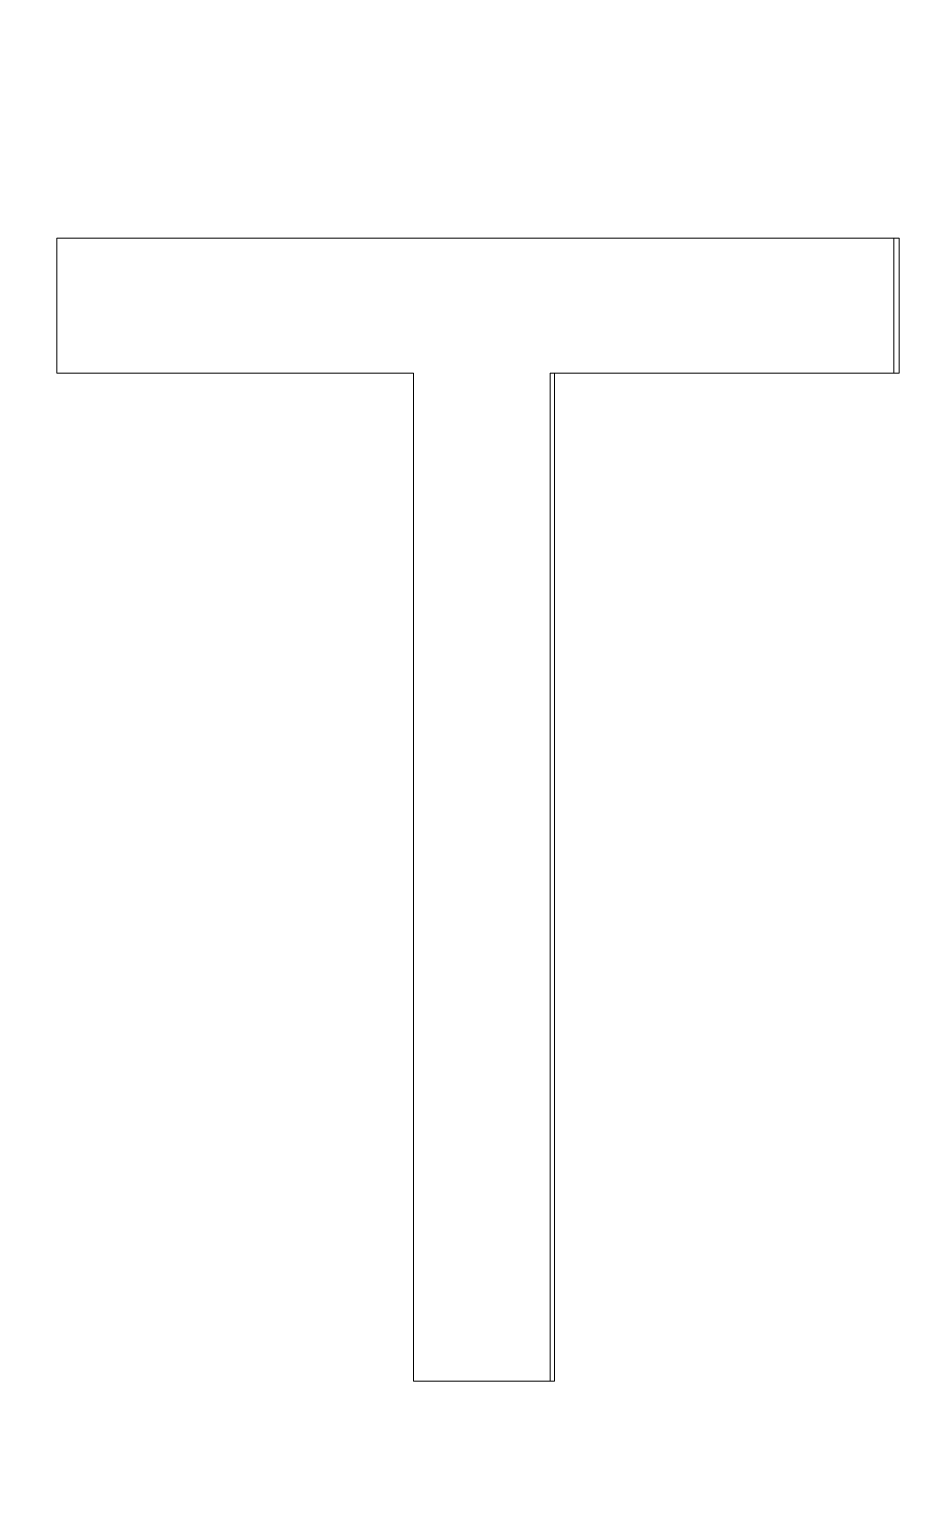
# Model space of a CAD drawing. Header units: inches. Extents: x 167594 to 181104, y -107705 to -91681.
# Drawn here: x 169735.97 to 169754.94, y -105116.46 to -105084.96 of the extents above; entities that cross this region are included whole.
import ezdxf

# ---------------------------------------------------------------- set-up
doc = ezdxf.new("R2010")
doc.units = ezdxf.units.IN
doc.header["$MEASUREMENT"] = 0
doc.layers.add('wsd-Pl.CHW.Equipment', color=156, linetype='Continuous', lineweight=18)

# ---------------------------------------------------------------- blocks, each defined once
blk = doc.blocks.new('*U133')
at = {"color": 0, "linetype": 'ByBlock', "lineweight": -2}
blk.add_wipeout([(-42.862, 0), (42.862, 0), (42.862, -4.191), (47.031, -5.769), (52.268, -7.994), (57.551, -10.527), (63.072, -13.508), (68.494, -16.793), (72.788, -19.668), (78.172, -23.649), (81.951, -26.719), (85.915, -30.21), (89.714, -33.848), (93.029, -37.284), (96.454, -41.122), (99.293, -44.557), (103.011, -49.458), (106.182, -54.34), (107.571, -56.863), (109.082, -59.992), (110.278, -62.861), (111.408, -66.047), (112.487, -69.804), (113.444, -74.334), (113.918, -77.668), (114.185, -80.714), (114.277, -82.74), (114.3, -84.414), (114.3, -1112.688), (115.888, -1112.688), (115.888, -1218.311), (-115.888, -1218.311), (-115.888, -1112.688), (-114.3, -1112.688), (-114.3, -84.414), (-114.207, -81.076), (-114.038, -78.82), (-113.64, -75.558), (-113.253, -73.274), (-112.805, -71.129), (-112.279, -69.004), (-111.692, -66.95), (-110.898, -64.537), (-109.743, -61.525), (-109.018, -59.848), (-107.931, -57.567), (-106.868, -55.551), (-106.051, -54.116), (-104.677, -51.892), (-103.011, -49.458), (-101.337, -47.19), (-100.179, -45.681), (-98.376, -43.42), (-96.527, -41.208), (-94.865, -39.302), (-93.194, -37.461), (-91.592, -35.762), (-89.444, -33.58), (-87.765, -31.944), (-85.894, -30.191), (-83.405, -27.966), (-81.516, -26.353), (-78.526, -23.926), (-75.807, -21.846), (-73.092, -19.881), (-70.422, -18.053), (-67.418, -16.111), (-64.147, -14.13), (-62.25, -13.042), (-59.487, -11.533), (-56.862, -10.18), (-54.366, -8.964), (-50.189, -7.077), (-47.385, -5.91), (-45.658, -5.23), (-43.862, -4.554), (-43.26, -4.334), (-42.862, -4.191)], dxfattribs=at)
at = {"color": 8, "linetype": 'ByBlock', "lineweight": 5}
for p, q in [((50.735, -148.431), (32.774, -148.431)), ((32.774, -151.312), (32.774, -148.431)), ((50.735, -148.431), (50.735, -151.312)), ((32.774, -151.312), (40.378, -151.312)), ((40.378, -172.815), (40.378, -151.312)), ((43.291, -151.312), (43.387, -151.312)), ((43.387, -151.312), (43.387, -172.815)), ((43.387, -151.312), (50.735, -151.312)), ((40.378, -172.815), (43.387, -172.815))]:
    blk.add_line(p, q, dxfattribs=at)
for points in [[(50.623, -148.431), (50.623, -149.391), (50.623, -150.352), (50.623, -151.312)], [(43.291, -151.312), (43.291, -158.48), (43.291, -165.647), (43.291, -172.815)]]:
    blk.add_open_spline(points, degree=3, dxfattribs=at)
blk = doc.blocks.new('ddeeeffffff')
at = {"layer": 'wsd-Pl.CHW.Equipment', "color": 156}
blk.add_blockref('*U133', (898.978, 1218.311), dxfattribs=at)

msp = doc.modelspace()

# ---------------------------------------------------------------- block references
at = {"color": 0, "lineweight": -2}
msp.add_blockref('ddeeeffffff', (168804.797, -106159.286), dxfattribs=at)

doc.saveas('drawing.dxf')
